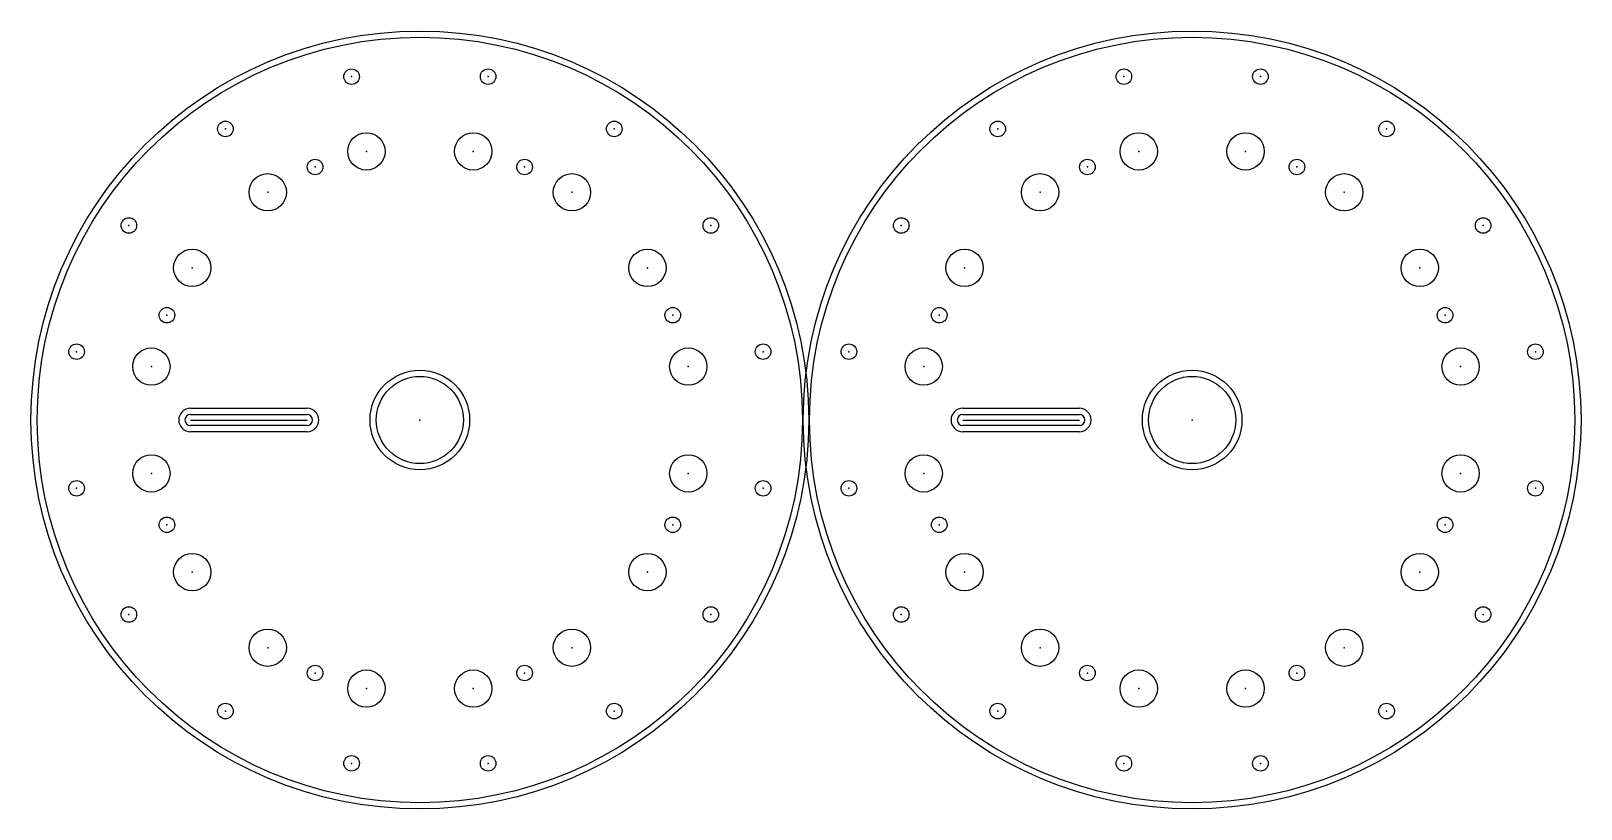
# Model space of a CAD drawing. Header units: millimetres. Extents: x 1 to 499, y -1 to 249.
import ezdxf

# ---------------------------------------------------------------- set-up
doc = ezdxf.new("R2010")
doc.units = ezdxf.units.MM
doc.layers.add('default', color=7, linetype='CONTINUOUS')

msp = doc.modelspace()

# ---------------------------------------------------------------- linework, layer by layer
at = {"layer": 'default', "color": 0, "linetype": 'CONTINUOUS'}
for p, q in [((52.447151, 128.035071), (89.947151, 128.035071)), ((300.723826, 128.035071), (338.223826, 128.035071)), ((89.947151, 120.535071), (52.447151, 120.535071)), ((338.223826, 120.535071), (300.723826, 120.535071))]:
    msp.add_line(p, q, dxfattribs=at)
at = {"layer": 'default', "color": 6, "linetype": 'CONTINUOUS'}
for p, q in [((52.447151, 126.035071), (89.947151, 126.035071)), ((300.723826, 126.035071), (338.223826, 126.035071)), ((89.947151, 122.535071), (52.447151, 122.535071)), ((338.223826, 122.535071), (300.723826, 122.535071))]:
    msp.add_line(p, q, dxfattribs=at)
at = {"layer": 'default', "color": 9, "linetype": 'CONTINUOUS'}
for p, q in [((52.447151, 124.285071), (89.947151, 124.285071)), ((300.723826, 124.285071), (338.223826, 124.285071))]:
    msp.add_line(p, q, dxfattribs=at)
at = {"layer": 'default', "color": 0, "linetype": 'CONTINUOUS'}
for centre, radius in [((126.197151, 124.285071), 125), ((374.473826, 124.285071), 125), ((104.24949, 234.623415), 2.5), ((148.144812, 234.623415), 2.5), ((352.526165, 234.623415), 2.5), ((396.421487, 234.623415), 2.5), ((63.6955, 217.825402), 2.5), ((188.698802, 217.825402), 2.5), ((311.972175, 217.825402), 2.5), ((436.975477, 217.825402), 2.5), ((109.029203, 210.594176), 6), ((143.365099, 210.594176), 6), ((357.305878, 210.594176), 6), ((391.641774, 210.594176), 6), ((92.521009, 205.58647), 2.5), ((159.873293, 205.58647), 2.5), ((340.797684, 205.58647), 2.5), ((408.149968, 205.58647), 2.5), ((77.30697, 197.454397), 6), ((175.087332, 197.454397), 6), ((325.583645, 197.454397), 6), ((423.364007, 197.454397), 6), ((32.65682, 186.786722), 2.5), ((219.737482, 186.786722), 2.5), ((280.933495, 186.786722), 2.5), ((468.014157, 186.786722), 2.5), ((53.027825, 173.175252), 6), ((199.366477, 173.175252), 6), ((301.3045, 173.175252), 6), ((447.643152, 173.175252), 6), ((44.895752, 157.961213), 2.5), ((207.49855, 157.961213), 2.5), ((293.172427, 157.961213), 2.5), ((455.775225, 157.961213), 2.5), ((15.858807, 146.232732), 2.5), ((39.888046, 141.453019), 6), ((212.506256, 141.453019), 6), ((236.535495, 146.232732), 2.5), ((264.135482, 146.232732), 2.5), ((288.164721, 141.453019), 6), ((460.782931, 141.453019), 6), ((484.81217, 146.232732), 2.5), ((126.197151, 124.285071), 16), ((374.473826, 124.285071), 16), ((39.888046, 107.117123), 6), ((212.506256, 107.117123), 6), ((288.164721, 107.117123), 6), ((460.782931, 107.117123), 6), ((15.858807, 102.33741), 2.5), ((236.535495, 102.33741), 2.5), ((264.135482, 102.33741), 2.5), ((484.81217, 102.33741), 2.5), ((44.895752, 90.608929), 2.5), ((207.49855, 90.608929), 2.5), ((293.172427, 90.608929), 2.5), ((455.775225, 90.608929), 2.5), ((53.027825, 75.39489), 6), ((199.366477, 75.39489), 6), ((301.3045, 75.39489), 6), ((447.643152, 75.39489), 6), ((32.65682, 61.78342), 2.5), ((219.737482, 61.78342), 2.5), ((280.933495, 61.78342), 2.5), ((468.014157, 61.78342), 2.5), ((77.30697, 51.115745), 6), ((175.087332, 51.115745), 6), ((325.583645, 51.115745), 6), ((423.364007, 51.115745), 6), ((92.521009, 42.983672), 2.5), ((159.873293, 42.983672), 2.5), ((340.797684, 42.983672), 2.5), ((408.149968, 42.983672), 2.5), ((109.029203, 37.975966), 6), ((143.365099, 37.975966), 6), ((357.305878, 37.975966), 6), ((391.641774, 37.975966), 6), ((63.6955, 30.74474), 2.5), ((188.698802, 30.74474), 2.5), ((311.972175, 30.74474), 2.5), ((436.975477, 30.74474), 2.5), ((104.24949, 13.946727), 2.5), ((148.144812, 13.946727), 2.5), ((352.526165, 13.946727), 2.5), ((396.421487, 13.946727), 2.5)]:
    msp.add_circle(centre, radius, dxfattribs=at)
at = {"layer": 'default', "color": 9, "linetype": 'CONTINUOUS'}
for centre, radius in [((126.197151, 124.285071), 123), ((374.473826, 124.285071), 123), ((126.197151, 124.285071), 14), ((374.473826, 124.285071), 14)]:
    msp.add_circle(centre, radius, dxfattribs=at)
at = {"layer": 'default', "color": 0, "linetype": 'CONTINUOUS'}
for centre, start, end in [((52.447151, 124.285071), 90, 270), ((89.947151, 124.285071), 270, 90), ((300.723826, 124.285071), 90, 270), ((338.223826, 124.285071), 270, 90)]:
    msp.add_arc(centre, 3.75, start, end, dxfattribs=at)
at = {"layer": 'default', "color": 6, "linetype": 'CONTINUOUS'}
for centre, start, end in [((52.447151, 124.285071), 90, 270), ((89.947151, 124.285071), 270, 90), ((300.723826, 124.285071), 90, 270), ((338.223826, 124.285071), 270, 90)]:
    msp.add_arc(centre, 1.75, start, end, dxfattribs=at)
at = {"layer": 'default', "color": 9, "linetype": 'CONTINUOUS'}
for p in [(104.24949, 234.623415), (148.144812, 234.623415), (352.526165, 234.623415), (396.421487, 234.623415), (63.6955, 217.825402), (188.698802, 217.825402), (311.972175, 217.825402), (436.975477, 217.825402), (109.029203, 210.594176), (143.365099, 210.594176), (357.305878, 210.594176), (391.641774, 210.594176), (92.521009, 205.58647), (159.873293, 205.58647), (340.797684, 205.58647), (408.149968, 205.58647), (77.30697, 197.454397), (175.087332, 197.454397), (325.583645, 197.454397), (423.364007, 197.454397), (32.65682, 186.786722), (219.737482, 186.786722), (280.933495, 186.786722), (468.014157, 186.786722), (53.027825, 173.175252), (199.366477, 173.175252), (301.3045, 173.175252), (447.643152, 173.175252), (44.895752, 157.961213), (207.49855, 157.961213), (293.172427, 157.961213), (455.775225, 157.961213), (15.858807, 146.232732), (236.535495, 146.232732), (264.135482, 146.232732), (484.81217, 146.232732), (39.888046, 141.453019), (212.506256, 141.453019), (288.164721, 141.453019), (460.782931, 141.453019), (126.197151, 124.285071), (374.473826, 124.285071), (39.888046, 107.117123), (212.506256, 107.117123), (288.164721, 107.117123), (460.782931, 107.117123), (15.858807, 102.33741), (236.535495, 102.33741), (264.135482, 102.33741), (484.81217, 102.33741), (44.895752, 90.608929), (207.49855, 90.608929), (293.172427, 90.608929), (455.775225, 90.608929), (53.027825, 75.39489), (199.366477, 75.39489), (301.3045, 75.39489), (447.643152, 75.39489), (32.65682, 61.78342), (219.737482, 61.78342), (280.933495, 61.78342), (468.014157, 61.78342), (77.30697, 51.115745), (175.087332, 51.115745), (325.583645, 51.115745), (423.364007, 51.115745), (92.521009, 42.983672), (159.873293, 42.983672), (340.797684, 42.983672), (408.149968, 42.983672), (109.029203, 37.975966), (143.365099, 37.975966), (357.305878, 37.975966), (391.641774, 37.975966), (63.6955, 30.74474), (188.698802, 30.74474), (311.972175, 30.74474), (436.975477, 30.74474), (104.24949, 13.946727), (148.144812, 13.946727), (352.526165, 13.946727), (396.421487, 13.946727)]:
    msp.add_point(p, dxfattribs=at)

doc.saveas('drawing.dxf')
